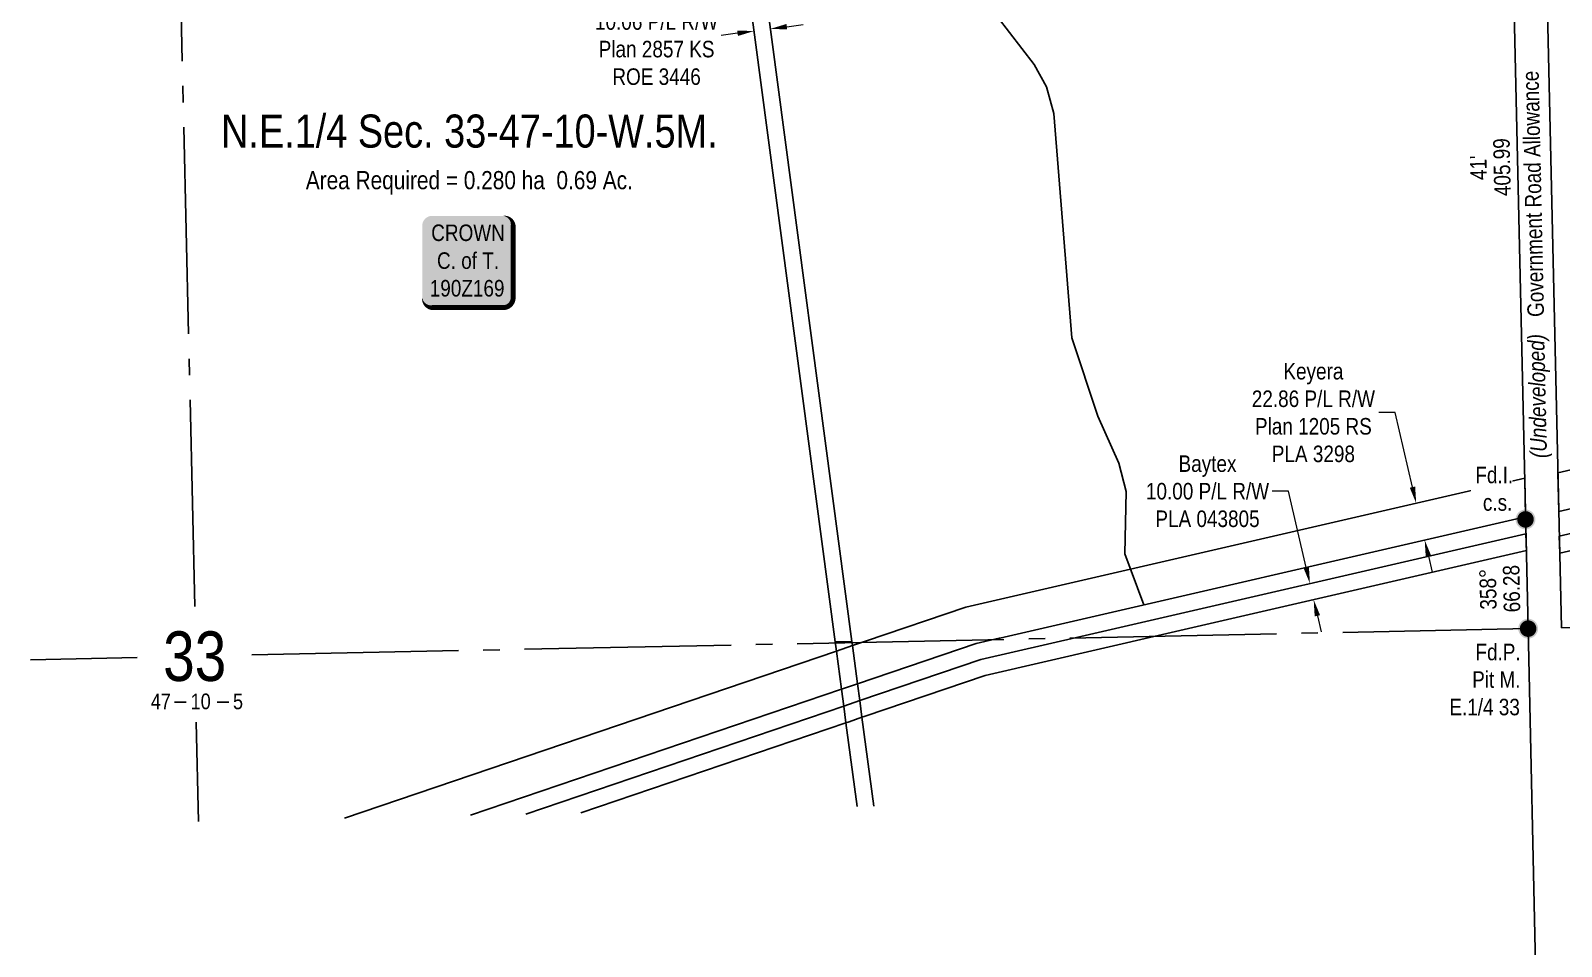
# Model space of a CAD drawing. Extents: x 605914 to 610440, y 5880595 to 5885290.
# Drawn here: x 606803 to 607729, y 5884174 to 5884728 of the extents above; entities that cross this region are included whole.
import ezdxf
from ezdxf.enums import TextEntityAlignment as Align

# ---------------------------------------------------------------- set-up
doc = ezdxf.new("R2010")
doc.units = 0
doc.header["$LTSCALE"] = 5
doc.header["$PDMODE"] = 34
doc.header["$PDSIZE"] = 0.03
doc.linetypes.add('foc-QUARTERLINE', pattern=[33, 25, -3, 2, -3])
doc.layers.get('Defpoints').update_dxf_attribs({"color": 9})
for name, color, linetype in [('10', 1, 'Continuous'), ('9', 3, 'Continuous'), ('AS-OWNER', 7, 'Continuous'), ('C-SYMBOL', 7, 'Continuous'), ('F-RW', 190, 'Continuous'), ('L-AREAREQUIRED', 7, 'Continuous'), ('L-BD', 7, 'Continuous'), ('L-MON', 1, 'Continuous'), ('L-MON-T', 1, 'Continuous'), ('L-QSEC', 8, 'foc-QUARTERLINE'), ('L-ROAD-T', 7, 'Continuous'), ('L-SEC', 7, 'Continuous'), ('L-SECLBL', 7, 'Continuous'), ('T-CREEK', 160, 'Continuous'), ('T-WATER', 160, 'Continuous')]:
    doc.layers.add(name, color=color, linetype=linetype)
for name, color, linetype, lineweight in [('F-RW-T', 190, 'Continuous', 9), ('F-VCE-T', 190, 'Continuous', 9), ('T-TEXT', 48, 'Continuous', 18)]:
    doc.layers.add(name, color=color, linetype=linetype, lineweight=lineweight)
doc.styles.add('100L', font='ARIALN.TTF', dxfattribs={"height": 11})
doc.styles.add('175L', font='ARIALN.TTF', dxfattribs={"height": 20})
doc.styles.add('80', font='ARIALN.TTF', dxfattribs={"height": 10})
doc.styles.add('80CG', font='ARIALN.TTF', dxfattribs={"height": 10})
doc.styles.add('80L', font='ARIALN.TTF', dxfattribs={"height": 10})
doc.styles.add('80LS', font='ARIALNI.TTF', dxfattribs={"height": 10})
doc.styles.add('foc-LtypeFont', font='ARIALN.TTF', dxfattribs={"height": 7.35})
doc.styles.add('SIMPLEX', font='ARIALN.TTF')
doc.linetypes.add('foc-TOPO-flowdirection-NOLINE', pattern='A,0,[">",foc-LtypeFont,S=0.3,R=0,X=0,Y=-0.945],-20,[">",foc-LtypeFont,S=0.3,R=0,X=0,Y=-0.945],0', length=20)
doc.dimstyles.new('Compass 5 000', dxfattribs={"dimscale": 5, "dimtxt": 9, "dimasz": 2, "dimexe": 0.2, "dimexo": 0.0625, "dimgap": 0.5, "dimtad": 0, "dimtih": 1, "dimtoh": 1, "dimzin": 0, "dimdsep": 46, "dimtxsty": '80CG', "dimcen": 0.1, "dimse1": 1, "dimse2": 1, "dimclrd": 256, "dimclrt": 256, "dimaunit": 1, "dimadec": 4, "dimazin": 0, "dimtfac": 0.06, "dimtofl": 0, "dimtmove": 0, "dimatfit": 1, "dimfxl": 0.2, "dimtolj": 1, "dimtzin": 0, "dimlwd": -1, "dimarcsym": 0})

# ---------------------------------------------------------------- blocks, each defined once
blk = doc.blocks.new('L-SECLBL')
at = {"layer": '9', "color": 7}
for p, q in [((-5.08, -27.83), (-12.29, -27.83)), ((20.7, -27.83), (13.5, -27.83))]:
    blk.add_line(p, q, dxfattribs=at)
at = {"layer": '10', "color": 2, "style": 'SIMPLEX'}
blk.add_attdef('SEC', text='', height=30, dxfattribs=at).set_placement((0, 0), align=Align.MIDDLE)
at = {"layer": '10', "color": 5, "style": '80L'}
blk.add_attdef('TWP', text='', height=9.5, dxfattribs=at).set_placement((-14.43, -27.37), align=Align.MIDDLE_RIGHT)
blk.add_attdef('RGE', text='', height=9.5, dxfattribs=at).set_placement((3.62, -27.37), align=Align.MIDDLE_CENTER)
blk.add_attdef('MER', text='', height=9.5, dxfattribs=at).set_placement((23.17, -27.37), align=Align.MIDDLE_LEFT)
blk = doc.blocks.new('*U420')
h = blk.add_hatch(color=255)
edge = h.paths.add_edge_path()
edge.add_line((-21.5, -28.5), (21.5, -28.5))
edge.add_arc((21.5, -22.5), 6, 270, 360)
edge.add_line((27.5, -22.5), (27.5, 21))
edge.add_arc((21.5, 21), 6, 0, 90)
edge.add_line((21.5, 27), (-21.5, 27))
edge.add_arc((-21.5, 21), 6, 90, 180)
edge.add_line((-27.5, 21), (-27.5, -22.5))
edge.add_arc((-21.5, -22.5), 6, 180, 270)
at = {"color": 14, "flags": 128}
blk.add_lwpolyline([(-21.5, -28.5, 3, 3, 0), (21.5, -28.5, 3, 3, 0.414214), (27.5, -22.5, 3, 3, 0), (27.5, 21, 3, 0, 0.414214), (21.5, 27, 0, 0, 0), (-21.5, 27, 0, 0, 0.414214), (-27.5, 21, 0, 0, 0), (-27.5, -22.5, 0, 3, 0.414214)], format="xyseb", close=True, dxfattribs=at)
blk.add_lwpolyline([(22.65, -16.25, 0, 7.5, 0), (0, 0, 0, 0, 0)], format="xyseb", dxfattribs=at)
at = {"color": 14, "style": '80'}
blk.add_attdef('ENTER_TEXT_001', (-26.85, -4.92), '', height=10, dxfattribs=at)
blk = doc.blocks.new('*D390')
at = {"layer": 'Defpoints', "color": 0, "transparency": 16777216}
for p in [(607641.47, 5884442.41), (607595.45, 5884431.79), (607600.6, 5884409.5)]:
    blk.add_point(p, dxfattribs=at)
at = {"layer": 'F-RW-T', "transparency": 16777216}
for p, q in [((607628.83, 5884497.2), (607618.83, 5884497.2)), ((607639.22, 5884452.16), (607628.83, 5884497.2)), ((607648.87, 5884410.37), (607651.11, 5884400.63))]:
    blk.add_line(p, q, dxfattribs=at)
for points in [[(607640.85, 5884452.53), (607637.6, 5884451.78), (607641.47, 5884442.41)], [(607650.49, 5884410.75), (607647.24, 5884410), (607646.62, 5884420.12)]]:
    blk.add_solid(points, dxfattribs=at)
at = {"layer": 'F-RW-T', "transparency": 16777216, "insert": (607579.29, 5884497.2), "char_height": 10, "attachment_point": 5, "style": '80CG'}
blk.add_mtext('\\A1;Keyera\\P22.86 P/L R/W\\PPlan 1205 RS\\PPLA 3298', dxfattribs=at)
blk = doc.blocks.new('*D391')
at = {"layer": 'Defpoints', "color": 0, "transparency": 16777216}
for p in [(607672.54, 5884415.81), (607674.79, 5884406.06), (607577.21, 5884393.81)]:
    blk.add_point(p, dxfattribs=at)
at = {"layer": 'F-VCE-T', "transparency": 16777216}
for p, q in [((607564.33, 5884449.6), (607554.33, 5884449.6)), ((607574.96, 5884403.55), (607564.33, 5884449.6)), ((607581.71, 5884374.32), (607583.95, 5884364.57))]:
    blk.add_line(p, q, dxfattribs=at)
for points in [[(607576.58, 5884403.93), (607573.33, 5884403.18), (607577.21, 5884393.81)], [(607583.33, 5884374.69), (607580.08, 5884373.94), (607579.46, 5884384.06)]]:
    blk.add_solid(points, dxfattribs=at)
at = {"layer": 'F-VCE-T', "transparency": 16777216, "insert": (607515.25, 5884449.6), "char_height": 10, "attachment_point": 5, "style": '80CG'}
blk.add_mtext('\\A1;Baytex\\P10.00 P/L R/W\\PPLA 043805', dxfattribs=at)
blk = doc.blocks.new('*D392')
at = {"layer": 'Defpoints', "color": 0, "transparency": 16777216}
for p in [(607217.8, 5884902.01), (607227.77, 5884903.33), (607250.9, 5884729.35)]:
    blk.add_point(p, dxfattribs=at)
at = {"layer": 'F-RW-T', "transparency": 16777216}
for p, q in [((607260.81, 5884730.66), (607270.72, 5884731.98)), ((607231.02, 5884726.7), (607221.1, 5884725.39))]:
    blk.add_line(p, q, dxfattribs=at)
for points in [[(607260.59, 5884732.32), (607261.03, 5884729.01), (607250.9, 5884729.35)], [(607230.8, 5884728.36), (607231.24, 5884725.05), (607240.93, 5884728.02)]]:
    blk.add_solid(points, dxfattribs=at)
at = {"layer": 'F-RW-T', "transparency": 16777216, "insert": (607182.02, 5884725.39), "char_height": 10, "attachment_point": 5, "style": '80CG'}
blk.add_mtext('\\A1;Pembina\\P10.06 P/L R/W\\PPlan 2857 KS\\PROE 3446', dxfattribs=at)
blk = doc.blocks.new('fdia')
at = {"color": 255, "const_width": 1}
blk.add_lwpolyline([(-0.5, 0, 1), (0.5, 0, 1)], format="xyb", close=True, dxfattribs=at)
blk = doc.blocks.new('Fdiaa')
blk.add_blockref('fdia', (0, 0))
blk = doc.blocks.new('fdib')
at = {"color": 1, "const_width": 1.6}
blk.add_lwpolyline([(-0.4, 0, 1), (0.4, 0, 1)], format="xyb", close=True, dxfattribs=at)
at = {"color": 1}
blk.add_circle((0, 0), 0.8, dxfattribs=at)
blk = doc.blocks.new('Fdibb')
blk.add_blockref('fdib', (0, 0))
blk = doc.blocks.new('fdicc')
for name in ['Fdibb', 'Fdiaa']:
    blk.add_blockref(name, (0, 0))
blk = doc.blocks.new('FDI')
blk.add_blockref('fdicc', (0, 0))

msp = doc.modelspace()

# ---------------------------------------------------------------- linework, layer by layer
at = {"layer": 'F-RW'}
msp.add_lwpolyline([(607300.164, 5884358.753), (607290.05, 5884358.527), (607184.729, 5885150.764), (607183.396, 5885160.787), (607193.509, 5885161.013), (607194.842, 5885150.992), (607300.164, 5884358.753)], close=True, dxfattribs=at)
for points in [[(608627.587, 5884644.478), (607727.692, 5884437.376), (607727.162, 5884460.702), (608627.058, 5884667.804)], [(608628.59, 5884600.294), (608612.502, 5884615.218), (608606.6, 5884613.87), (608528.693, 5884596.406), (608381.826, 5884562.603), (607728.265, 5884412.178), (607728.033, 5884422.382), (608366.733, 5884569.386), (608381.679, 5884572.826), (608528.462, 5884606.61), (608621.334, 5884627.495), (608628.116, 5884621.204)], [(606993.338, 5884251.925), (607290.792, 5884352.952), (607300.497, 5884356.251), (607308.416, 5884358.937), (607369.072, 5884379.554), (607707.115, 5884457.611), (607707.646, 5884434.253), (607389.654, 5884360.754), (607389.172, 5884360.744), (607375.332, 5884357.547), (607303.567, 5884333.167), (607293.862, 5884329.864), (607069.499, 5884253.628)], [(607102.975, 5884254.377), (607295.213, 5884319.702), (607304.918, 5884323), (607378.088, 5884347.865), (607438.735, 5884361.853), (607707.88, 5884423.982), (607708.11, 5884413.841), (607488.008, 5884362.956), (607380.829, 5884338.229), (607308.137, 5884313.527), (607306.262, 5884312.89), (607298.432, 5884310.229), (607296.557, 5884309.592), (607136.262, 5884255.121)], [(607303.302, 5884258.855), (607296.557, 5884309.592), (607295.213, 5884319.702), (607293.862, 5884329.864), (607290.792, 5884352.952), (607290.05, 5884358.527), (607300.164, 5884358.753), (607300.497, 5884356.251), (607303.567, 5884333.167), (607304.918, 5884323), (607306.262, 5884312.89), (607313.415, 5884259.082)], [(607069.499, 5884253.628), (607293.862, 5884329.864), (607295.213, 5884319.702), (607102.975, 5884254.377)]]:
    msp.add_lwpolyline(points, dxfattribs=at)
at = {"layer": 'L-QSEC'}
for p, q in [((606902.671, 5884379.88), (606885.086, 5885153.301)), ((607729.293, 5884366.99), (608498.738, 5884384.871)), ((606937.185, 5884350.655), (607709.186, 5884366.532)), ((606803.418, 5884347.664), (606867.948, 5884349.107)), ((606904.898, 5884249.948), (606903.566, 5884309.911))]:
    msp.add_line(p, q, dxfattribs=at)
at = {"layer": 'L-SEC'}
for p, q in [((607690.893, 5885171.082), (607709.186, 5884366.532)), ((607729.293, 5884366.99), (607711, 5885171.539)), ((607709.186, 5884366.532), (607726.816, 5883563.626))]:
    msp.add_line(p, q, dxfattribs=at)
at = {"layer": 'T-CREEK', "linetype": 'foc-TOPO-flowdirection-NOLINE', "flags": 128}
msp.add_lwpolyline([(607476.828, 5884380.877), (607465.164, 5884411.881), (607466.061, 5884449.478), (607461.707, 5884466.686), (607448.831, 5884495.142), (607433.26, 5884542.463), (607422.267, 5884678.121), (607417.95, 5884694.32), (607410.351, 5884707.854), (607365.721, 5884766.112), (607352.944, 5884780.469), (607351.957, 5884802.04), (607338.657, 5884810.375), (607327.999, 5884822.507), (607325.159, 5884830.083), (607315.362, 5884845.755), (607309.877, 5884855.555), (607296.141, 5884871.4), (607274.76, 5884873.703), (607267.547, 5884876.695), (607264.116, 5884890.49), (607262.256, 5884903.527), (607245.834, 5884908.433), (607234.98, 5884911.04), (607224.918, 5884918.583), (607215.089, 5884928.201), (607206.587, 5884938.477), (607200.693, 5884947.065), (607195.402, 5884959.633), (607183.926, 5884960.479), (607179.681, 5884961.096), (607170.034, 5884973.087), (607173.745, 5884979.777), (607169.717, 5884992.604), (607160.353, 5884996.194), (607082.42, 5885026.929), (607053.312, 5885038.795), (606984.085, 5885072.092), (606951.855, 5885080.175), (606936.641, 5885079.753)], dxfattribs=at)
at = {"layer": 'T-WATER', "flags": 128}
msp.add_lwpolyline([(607365.721, 5884766.112), (607410.351, 5884707.854), (607417.95, 5884694.32), (607422.267, 5884678.121), (607433.26, 5884542.463), (607448.831, 5884495.142), (607461.707, 5884466.686), (607466.061, 5884449.478), (607465.164, 5884411.881), (607476.828, 5884380.877)], dxfattribs=at)

# ---------------------------------------------------------------- block references
at = {"layer": 'AS-OWNER', "color": 4}
ref = msp.add_blockref('*U420', (607067.783, 5884589.231), dxfattribs=at)
ref.add_attrib('ENTER_TEXT_001', 'CROWN', (607045.723, 5884601.004), dxfattribs={"layer": '0', "color": 14, "height": 10, "style": '80'})
ref.add_attrib('ENTER_TEXT_002', 'C. of T.', (607049.219, 5884584.16), dxfattribs={"layer": '0', "color": 14, "height": 10, "style": '80'})
ref.add_attrib('ENTER_TEXT_003', '190Z169', (607044.816, 5884567.452), dxfattribs={"layer": '0', "color": 14, "height": 10, "style": '80'})
at = {"layer": 'L-MON', "color": 3, "xscale": 4.998005649999997, "yscale": 4.998005649999997, "zscale": 4.998005649999997}
msp.add_blockref('FDI', (607707.581, 5884432.605), dxfattribs=at)
at = {"layer": 'L-SECLBL', "xscale": 0.9995969999999906, "yscale": 0.9995969999999906, "zscale": 0.9995969999999906}
msp.add_blockref('L-SECLBL', (606902.678, 5884349.883), dxfattribs=at).add_auto_attribs({'SEC': '33', 'TWP': '47', 'RGE': '10', 'MER': '5'})

# ---------------------------------------------------------------- texts
at = {"layer": 'C-SYMBOL', "color": 3, "style": '175L'}
msp.add_text('N.E.1/4 Sec. 33-47-10-W.5M.', height=19.99202, dxfattribs=at).set_placement((607068.777, 5884651.53), align=Align.BOTTOM_CENTER)
at = {"layer": 'L-AREAREQUIRED', "color": 5, "style": '100L'}
msp.add_text('Area Required = 0.280 ha  0.69 Ac.', height=10.99561, dxfattribs=at).set_placement((607068.777, 5884629.039), align=Align.BOTTOM_CENTER)
at = {"layer": 'L-BD', "style": '80L'}
for s, p in [('405.99', (607693.34, 5884645.68)), ("41'", (607679.1, 5884645.357)), ('358°', (607684.897, 5884390.392)), ('66.28', (607699.137, 5884390.715))]:
    msp.add_text(s, height=9.996, rotation=91.3025, dxfattribs=at).set_placement(p, align=Align.MIDDLE)
at = {"layer": 'L-ROAD-T', "style": '80L'}
msp.add_text('Government Road Allowance', height=9.99597, rotation=91.27204, dxfattribs=at).set_placement((607712.167, 5884629.53), align=Align.MIDDLE_CENTER)
at = {"layer": 'T-TEXT', "style": '80LS'}
msp.add_text('(Undeveloped)', height=9.99597, rotation=91.27204, dxfattribs=at).set_placement((607714.763, 5884507.216), align=Align.MIDDLE_CENTER)

# ---------------------------------------------------------------- dimensions: what is measured, and where the dimension line sits
at = {"layer": 'F-RW-T'}
for base, p1, p2, angle, text, picture, middle in [((607250.897, 5884729.347), (607217.799, 5884902.009), (607227.766, 5884903.334), 7.572666, 'Pembina\\P10.06 P/L R/W\\PPlan 2857 KS\\PROE 3446', '*D392', (607182.018, 5884725.386)), ((607641.472, 5884442.413), (607600.596, 5884409.496), (607595.451, 5884431.793), 102.994039, 'Keyera\\P22.86 P/L R/W\\PPlan 1205 RS\\PPLA 3298', '*D390', (607579.291, 5884497.195))]:
    dim = msp.add_linear_dim(base=base, p1=p1, p2=p2, angle=angle, text=text, dimstyle='Compass 5 000', dxfattribs=at)
    dim.commit()
    dim.dimension.update_dxf_attribs({"geometry": picture, "text_midpoint": middle, "dimtype": 161})
at = {"layer": 'F-VCE-T'}
dim = msp.add_linear_dim(base=(607577.207, 5884393.81), p1=(607674.793, 5884406.064), p2=(607672.543, 5884415.812), angle=102.995533, text='Baytex\\P10.00 P/L R/W\\PPLA 043805', dimstyle='Compass 5 000', dxfattribs=at)
dim.commit()
dim.dimension.update_dxf_attribs({"geometry": '*D391', "text_midpoint": (607515.246, 5884449.598), "dimtype": 161})

# ---------------------------------------------------------------- next in the draw order: texts
at = {"layer": 'L-MON-T', "attachment_point": 1, "style": '80L', "bg_fill": 3, "box_fill_scale": 1.15, "bg_fill_color": 256, "bg_fill_true_color": 256, "bg_fill_transparency": 0}
for s, width, insert, char_height in [('\\pi1.0608;Fd.I.\\P\\pi5.6334;c.s.', 22.02256, (607676.197, 5884464.503), 9.99024), ('\\pi16.775;Fd.P.\\P\\pi14.793;Pit M.\\P\\pi1.0058;E.1/4 33', 42.17703, (607660.555, 5884357.393), 9.98626)]:
    msp.add_mtext_dynamic_manual_height_columns(s, width=width, gutter_width=49.98, heights=[0], dxfattribs=dict(at, insert=insert, char_height=char_height))

# ---------------------------------------------------------------- next in the draw order: block references
at = {"layer": 'L-MON', "xscale": 4.999999999999987, "yscale": 4.999999999999987, "zscale": 4.999999999999987}
msp.add_blockref('FDI', (607709.186, 5884366.532), dxfattribs=at)

doc.saveas('drawing.dxf')
